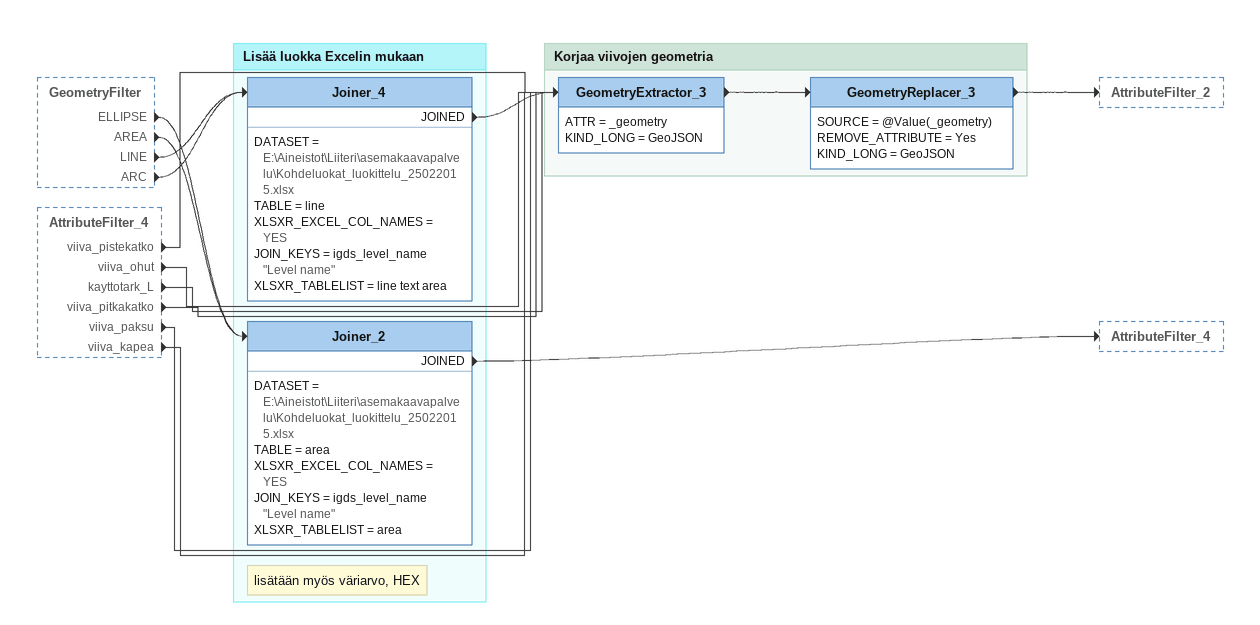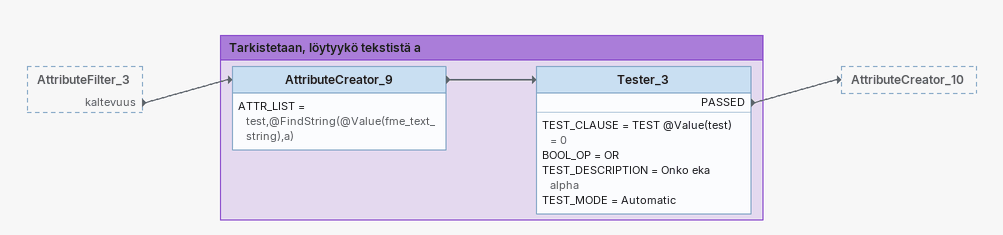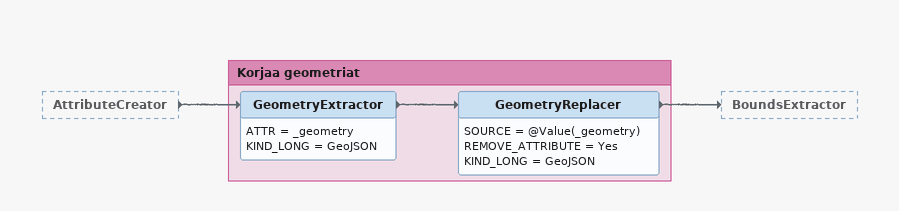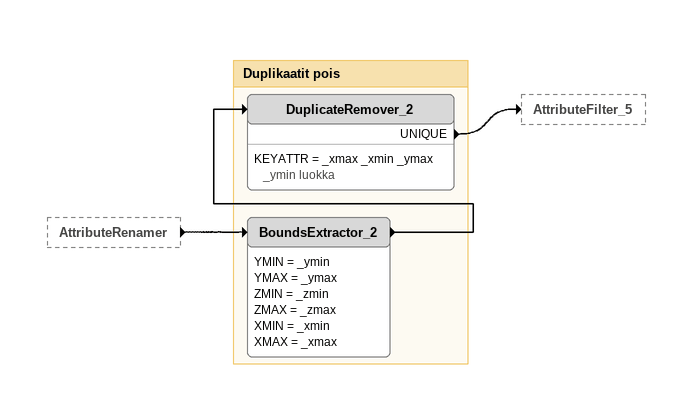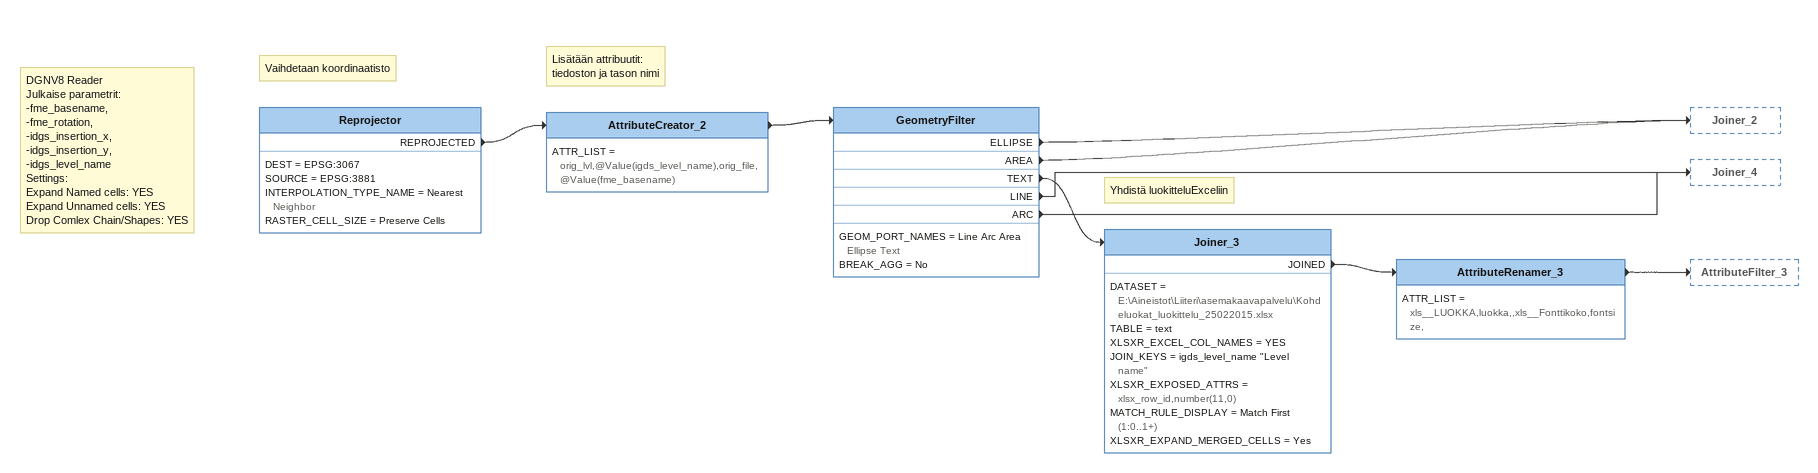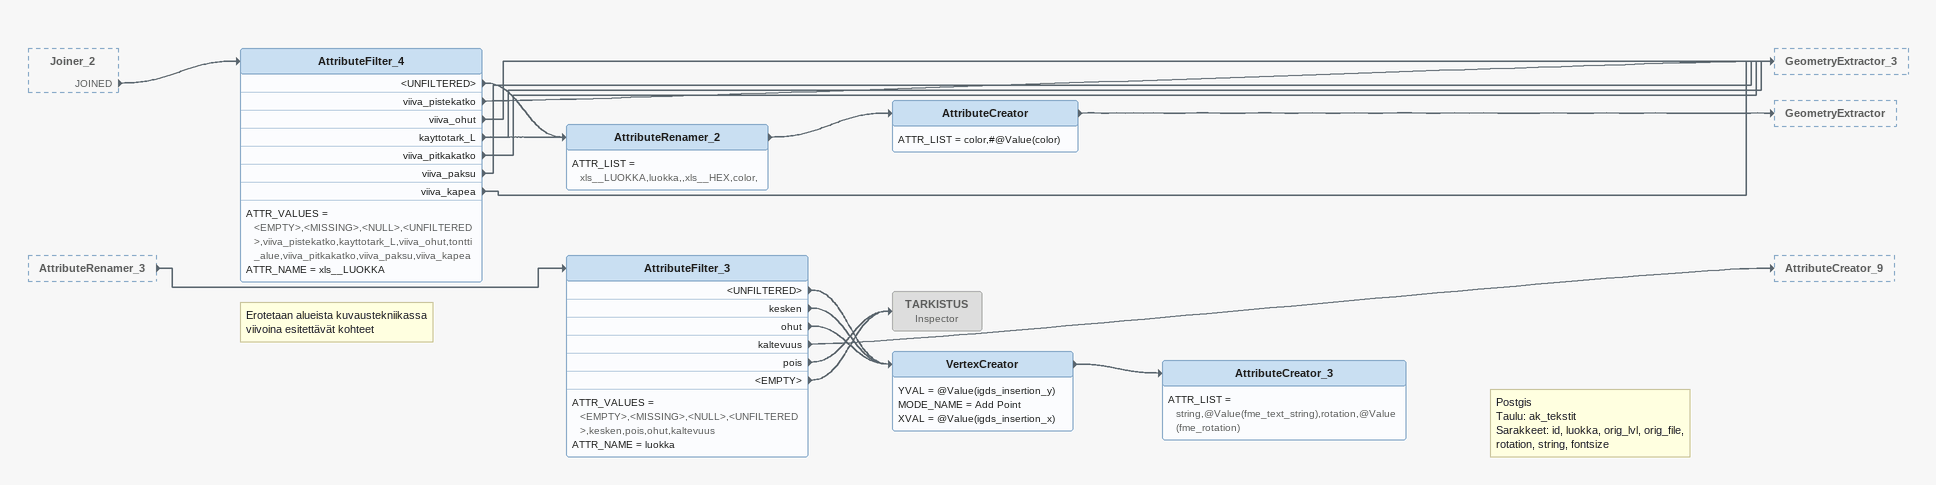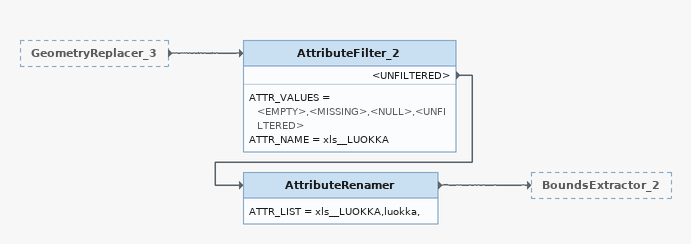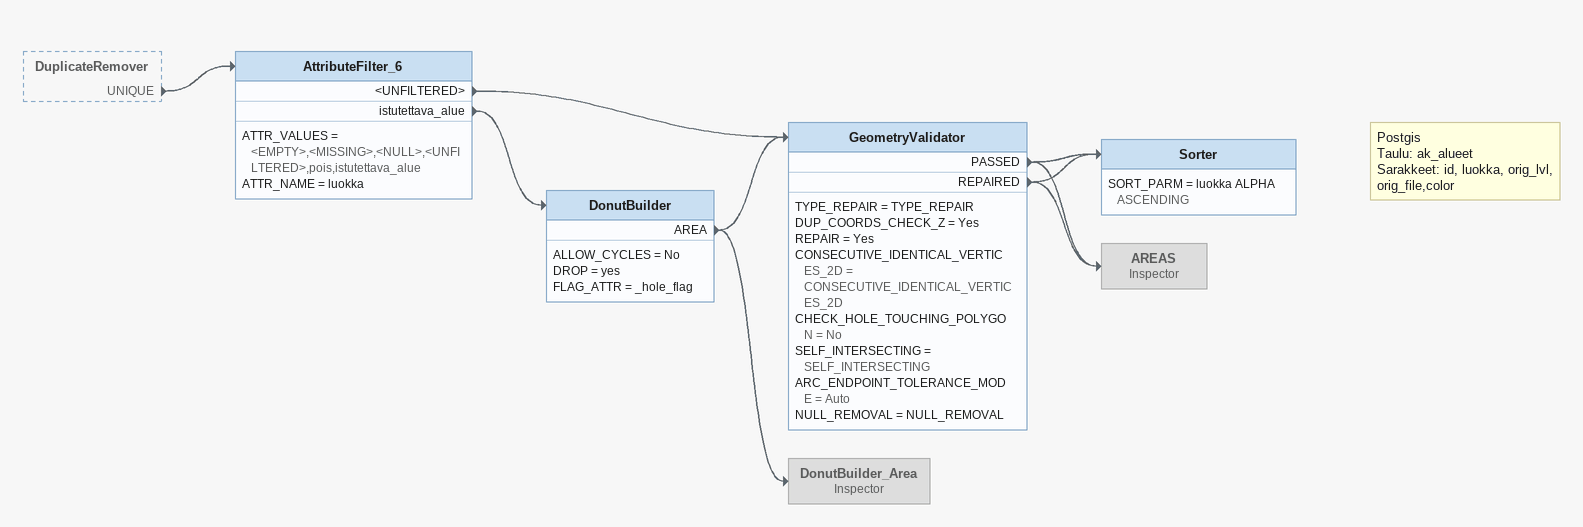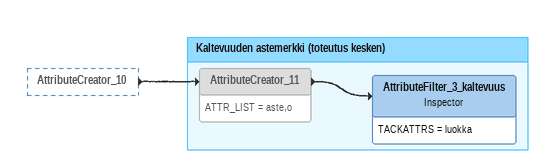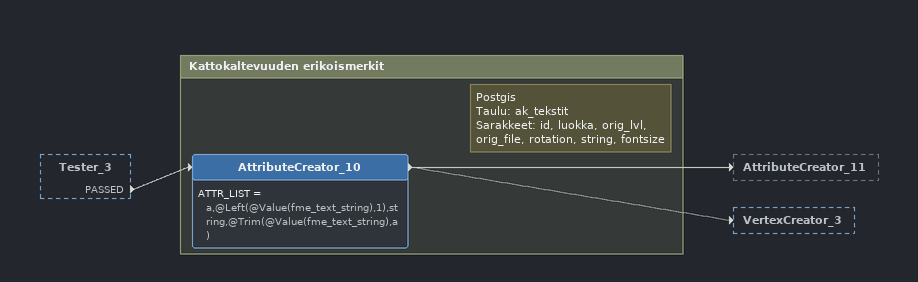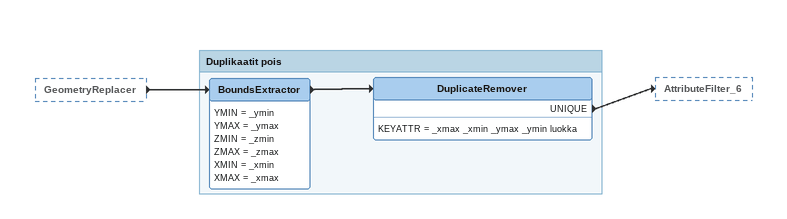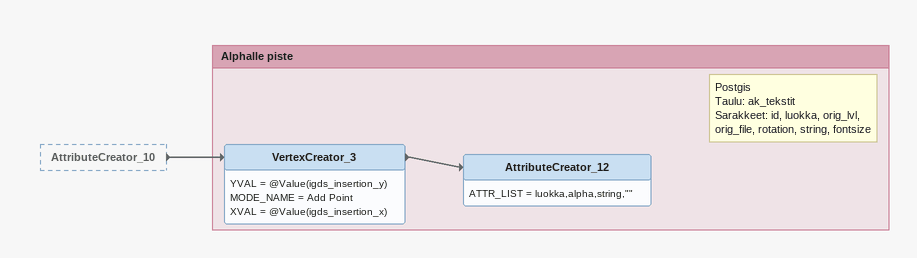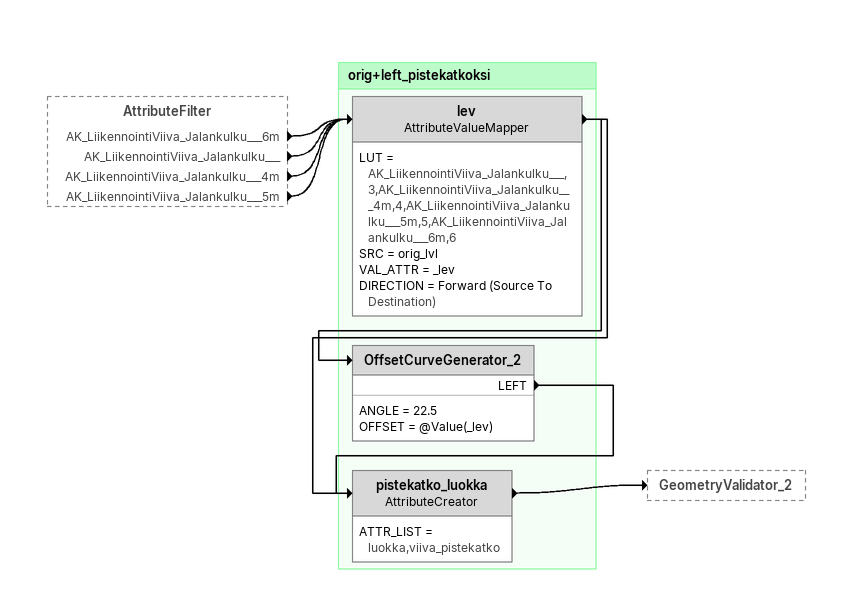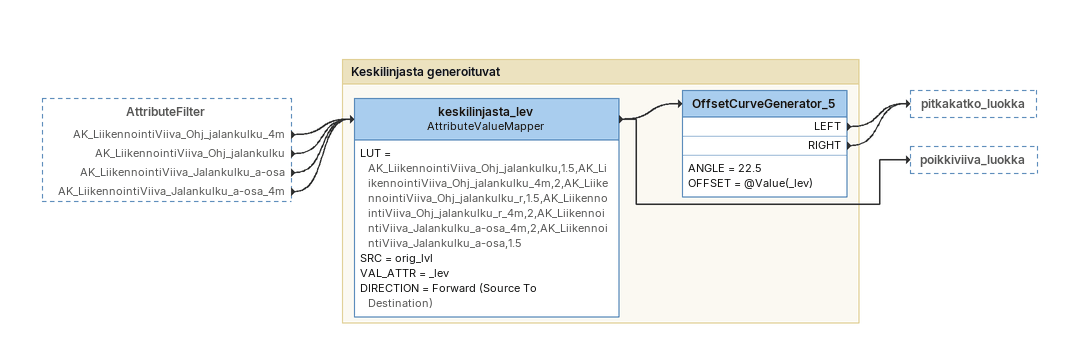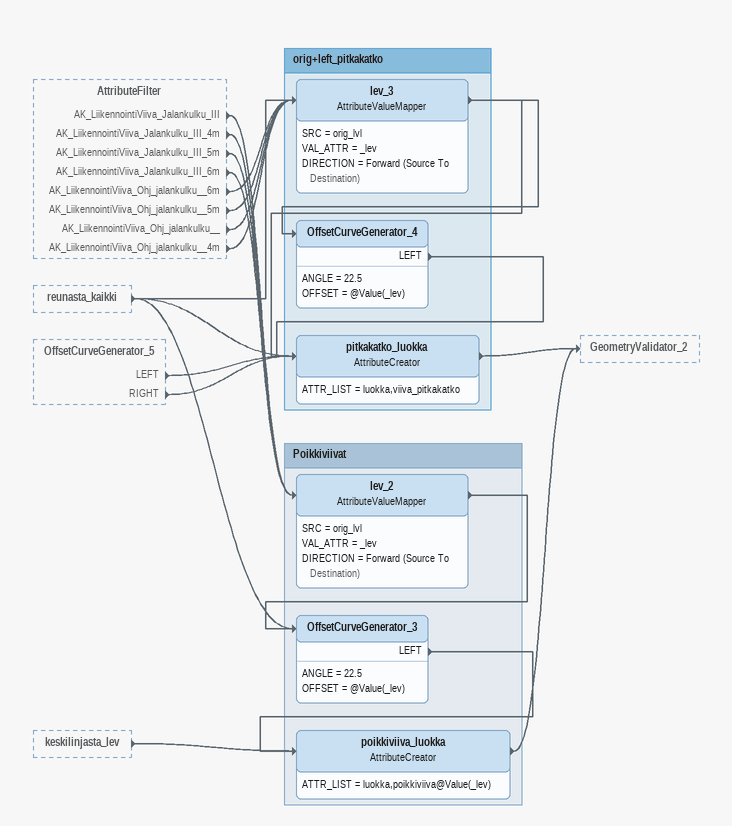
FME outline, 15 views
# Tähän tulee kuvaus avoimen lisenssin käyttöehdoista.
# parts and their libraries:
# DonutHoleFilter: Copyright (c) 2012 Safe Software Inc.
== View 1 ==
GeometryFilter [outside]
    ELLIPSE -> Joiner_2
    AREA -> Joiner_2
    LINE -> Joiner_4
    ARC -> Joiner_4
AttributeFilter_4 [outside]
    viiva_pistekatko -> GeometryExtractor_3
    viiva_ohut -> GeometryExtractor_3
    kayttotark_L -> GeometryExtractor_3
    viiva_pitkakatko -> GeometryExtractor_3
    viiva_paksu -> GeometryExtractor_3
    viiva_kapea -> GeometryExtractor_3

Bookmark: Lisää luokka Excelin mukaan
Joiner_4
    DATASET = E:\Aineistot\Liiteri\asemakaavapalvelu\Kohdeluokat_luokittelu_25022015.xlsx
    TABLE = line
    XLSXR_EXCEL_COL_NAMES = YES
    JOIN_KEYS = igds_level_name "Level name"
    XLSXR_TABLELIST = line text area
    JOINED -> GeometryExtractor_3
Note: lisätään myös väriarvo, HEX
Joiner_2
    DATASET = E:\Aineistot\Liiteri\asemakaavapalvelu\Kohdeluokat_luokittelu_25022015.xlsx
    TABLE = area
    XLSXR_EXCEL_COL_NAMES = YES
    JOIN_KEYS = igds_level_name "Level name"
    XLSXR_TABLELIST = area
    JOINED -> AttributeFilter_4

Bookmark: Korjaa viivojen geometria
GeometryExtractor_3
    ATTR = _geometry
    KIND_LONG = GeoJSON
    -> GeometryReplacer_3
GeometryReplacer_3
    SOURCE = @Value(_geometry)
    REMOVE_ATTRIBUTE = Yes
    KIND_LONG = GeoJSON
    -> AttributeFilter_2

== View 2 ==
AttributeFilter_3 [outside]
    kaltevuus -> AttributeCreator_9

Bookmark: Tarkistetaan, löytyykö tekstistä a
AttributeCreator_9
    ATTR_LIST = test,@FindString(@Value(fme_text_string),a)
    -> Tester_3
Tester_3
    TEST_CLAUSE = TEST @Value(test) = 0
    BOOL_OP = OR
    TEST_DESCRIPTION = Onko eka alpha
    TEST_MODE = Automatic
    PASSED -> AttributeCreator_10

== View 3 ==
AttributeCreator [outside]
    -> GeometryExtractor

Bookmark: Korjaa geometriat
GeometryExtractor
    ATTR = _geometry
    KIND_LONG = GeoJSON
    -> GeometryReplacer
GeometryReplacer
    SOURCE = @Value(_geometry)
    REMOVE_ATTRIBUTE = Yes
    KIND_LONG = GeoJSON
    -> BoundsExtractor

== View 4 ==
AttributeRenamer [outside]
    -> BoundsExtractor_2

Bookmark: Duplikaatit pois
BoundsExtractor_2
    YMIN = _ymin
    YMAX = _ymax
    ZMIN = _zmin
    ZMAX = _zmax
    XMIN = _xmin
    XMAX = _xmax
    -> DuplicateRemover_2
DuplicateRemover_2
    KEYATTR = _xmax _xmin _ymax _ymin luokka
    UNIQUE -> AttributeFilter_5

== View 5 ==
Note: DGNV8 Reader / Julkaise parametrit: / -fme_basename, / -fme_rotation, / -idgs_insertion_x, / -idgs_insertion_y, / -idgs_level_name / Settings: / Expand Named cells: YES / Expand Unnamed cells: YES / Drop Comlex Chain/Shapes: YES
Note: Vaihdetaan koordinaatisto
Reprojector
    DEST = EPSG:3067
    SOURCE = EPSG:3881
    INTERPOLATION_TYPE_NAME = Nearest Neighbor
    RASTER_CELL_SIZE = Preserve Cells
    REPROJECTED -> AttributeCreator_2
Note: Lisätään attribuutit: / tiedoston ja tason nimi
AttributeCreator_2
    ATTR_LIST = orig_lvl,@Value(igds_level_name),orig_file,@Value(fme_basename)
    -> GeometryFilter
GeometryFilter
    GEOM_PORT_NAMES = Line Arc Area Ellipse Text
    BREAK_AGG = No
    ELLIPSE -> Joiner_2
    AREA -> Joiner_2
    TEXT -> Joiner_3
    LINE -> Joiner_4
    ARC -> Joiner_4
Note: Yhdistä luokitteluExceliin
Joiner_3
    DATASET = E:\Aineistot\Liiteri\asemakaavapalvelu\Kohdeluokat_luokittelu_25022015.xlsx
    TABLE = text
    XLSXR_EXCEL_COL_NAMES = YES
    JOIN_KEYS = igds_level_name "Level name"
    XLSXR_EXPOSED_ATTRS = xlsx_row_id,number(11,0)
    MATCH_RULE_DISPLAY = Match First (1:0..1+)
    XLSXR_EXPAND_MERGED_CELLS = Yes
    JOINED -> AttributeRenamer_3
AttributeRenamer_3
    ATTR_LIST = xls__LUOKKA,luokka,,xls__Fonttikoko,fontsize,
    -> AttributeFilter_3

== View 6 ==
Joiner_2 [outside]
    JOINED -> AttributeFilter_4
AttributeRenamer_3 [outside]
    -> AttributeFilter_3
Note: Erotetaan alueista kuvaustekniikassa / viivoina esitettävät kohteet
AttributeFilter_4
    ATTR_VALUES = <EMPTY>,<MISSING>,<NULL>,<UNFILTERED>,viiva_pistekatko,kayttotark_L,viiva_ohut,tontti_alue,viiva_pitkakatko,viiva_paksu,viiva_kapea
    ATTR_NAME = xls__LUOKKA
    <UNFILTERED> -> AttributeRenamer_2
    viiva_pistekatko -> GeometryExtractor_3
    viiva_ohut -> GeometryExtractor_3
    kayttotark_L -> GeometryExtractor_3
    kayttotark_L -> AttributeRenamer_2
    viiva_pitkakatko -> GeometryExtractor_3
    viiva_paksu -> GeometryExtractor_3
    viiva_kapea -> GeometryExtractor_3
AttributeRenamer_2
    ATTR_LIST = xls__LUOKKA,luokka,,xls__HEX,color,
    -> AttributeCreator
AttributeCreator
    ATTR_LIST = color,#@Value(color)
    -> GeometryExtractor
AttributeFilter_3
    ATTR_VALUES = <EMPTY>,<MISSING>,<NULL>,<UNFILTERED>,kesken,pois,ohut,kaltevuus
    ATTR_NAME = luokka
    <UNFILTERED> -> VertexCreator
    kesken -> VertexCreator
    ohut -> VertexCreator
    kaltevuus -> AttributeCreator_9
    pois -> TARKISTUS
    <EMPTY> -> TARKISTUS
TARKISTUS: Inspector [off]
VertexCreator
    YVAL = @Value(igds_insertion_y)
    MODE_NAME = Add Point
    XVAL = @Value(igds_insertion_x)
    -> AttributeCreator_3
Note: Postgis / Taulu: ak_tekstit / Sarakkeet: id, luokka, orig_lvl, orig_file, rotation, string, fontsize
AttributeCreator_3
    ATTR_LIST = string,@Value(fme_text_string),rotation,@Value(fme_rotation)

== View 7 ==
GeometryReplacer_3 [outside]
    -> AttributeFilter_2
AttributeFilter_2
    ATTR_VALUES = <EMPTY>,<MISSING>,<NULL>,<UNFILTERED>
    ATTR_NAME = xls__LUOKKA
    <UNFILTERED> -> AttributeRenamer
AttributeRenamer
    ATTR_LIST = xls__LUOKKA,luokka,
    -> BoundsExtractor_2

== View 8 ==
DuplicateRemover [outside]
    UNIQUE -> AttributeFilter_6
AttributeFilter_6
    ATTR_VALUES = <EMPTY>,<MISSING>,<NULL>,<UNFILTERED>,pois,istutettava_alue
    ATTR_NAME = luokka
    <UNFILTERED> -> GeometryValidator
    istutettava_alue -> DonutBuilder
DonutBuilder
    ALLOW_CYCLES = No
    DROP = yes
    FLAG_ATTR = _hole_flag
    AREA -> GeometryValidator
    AREA -> DonutBuilder_Area
GeometryValidator
    TYPE_REPAIR = TYPE_REPAIR
    DUP_COORDS_CHECK_Z = Yes
    REPAIR = Yes
    CONSECUTIVE_IDENTICAL_VERTICES_2D = CONSECUTIVE_IDENTICAL_VERTICES_2D
    CHECK_HOLE_TOUCHING_POLYGON = No
    SELF_INTERSECTING = SELF_INTERSECTING
    ARC_ENDPOINT_TOLERANCE_MODE = Auto
    NULL_REMOVAL = NULL_REMOVAL
    PASSED -> AREAS
    REPAIRED -> AREAS
    REPAIRED -> Sorter
    PASSED -> Sorter
Note: Postgis / Taulu: ak_alueet / Sarakkeet: id, luokka, orig_lvl, orig_file,color
Sorter
    SORT_PARM = luokka ALPHA ASCENDING
AREAS: Inspector [off]
DonutBuilder_Area: Inspector [off]

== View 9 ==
AttributeCreator_10 [outside]
    -> AttributeCreator_11

Bookmark: Kaltevuuden astemerkki (toteutus kesken)
AttributeCreator_11 [off]
    ATTR_LIST = aste,o
    -> AttributeFilter_3_kaltevuus
AttributeFilter_3_kaltevuus: Inspector
    TACKATTRS = luokka

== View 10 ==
Tester_3 [outside]
    PASSED -> AttributeCreator_10

Bookmark: Kattokaltevuuden erikoismerkit
Note: Postgis / Taulu: ak_tekstit / Sarakkeet: id, luokka, orig_lvl, orig_file, rotation, string, fontsize
AttributeCreator_10
    ATTR_LIST = a,@Left(@Value(fme_text_string),1),string,@Trim(@Value(fme_text_string),a)
    -> AttributeCreator_11
    -> VertexCreator_3

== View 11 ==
GeometryReplacer [outside]
    -> BoundsExtractor

Bookmark: Duplikaatit pois
BoundsExtractor
    YMIN = _ymin
    YMAX = _ymax
    ZMIN = _zmin
    ZMAX = _zmax
    XMIN = _xmin
    XMAX = _xmax
    -> DuplicateRemover
DuplicateRemover
    KEYATTR = _xmax _xmin _ymax _ymin luokka
    UNIQUE -> AttributeFilter_6

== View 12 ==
AttributeCreator_10 [outside]
    -> VertexCreator_3

Bookmark: Alphalle piste
VertexCreator_3
    YVAL = @Value(igds_insertion_y)
    MODE_NAME = Add Point
    XVAL = @Value(igds_insertion_x)
    -> AttributeCreator_12
Note: Postgis / Taulu: ak_tekstit / Sarakkeet: id, luokka, orig_lvl, orig_file, rotation, string, fontsize
AttributeCreator_12
    ATTR_LIST = luokka,alpha,string,""

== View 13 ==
AttributeFilter [outside]
    AK_LiikennointiViiva_Jalankulku___6m -> lev
    AK_LiikennointiViiva_Jalankulku___ -> lev
    AK_LiikennointiViiva_Jalankulku___4m -> lev
    AK_LiikennointiViiva_Jalankulku___5m -> lev

Bookmark: orig+left_pistekatkoksi
lev: AttributeValueMapper
    LUT = AK_LiikennointiViiva_Jalankulku___,3,AK_LiikennointiViiva_Jalankulku___4m,4,AK_LiikennointiViiva_Jalankulku___5m,5,AK_LiikennointiViiva_Jalankulku___6m,6
    SRC = orig_lvl
    VAL_ATTR = _lev
    DIRECTION = Forward (Source To Destination)
    -> OffsetCurveGenerator_2
    -> pistekatko_luokka
OffsetCurveGenerator_2
    ANGLE = 22.5
    OFFSET = @Value(_lev)
    LEFT -> pistekatko_luokka
pistekatko_luokka: AttributeCreator
    ATTR_LIST = luokka,viiva_pistekatko
    -> GeometryValidator_2

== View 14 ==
AttributeFilter [outside]
    AK_LiikennointiViiva_Ohj_jalankulku_4m -> keskilinjasta_lev
    AK_LiikennointiViiva_Ohj_jalankulku -> keskilinjasta_lev
    AK_LiikennointiViiva_Jalankulku_a-osa -> keskilinjasta_lev
    AK_LiikennointiViiva_Jalankulku_a-osa_4m -> keskilinjasta_lev

Bookmark: Keskilinjasta generoituvat
keskilinjasta_lev: AttributeValueMapper
    LUT = AK_LiikennointiViiva_Ohj_jalankulku,1.5,AK_LiikennointiViiva_Ohj_jalankulku_4m,2,AK_LiikennointiViiva_Ohj_jalankulku_r,1.5,AK_LiikennointiViiva_Ohj_jalankulku_r_4m,2,AK_LiikennointiViiva_Jalankulku_a-osa_4m,2,AK_LiikennointiViiva_Jalankulku_a-osa,1.5
    SRC = orig_lvl
    VAL_ATTR = _lev
    DIRECTION = Forward (Source To Destination)
    -> poikkiviiva_luokka
    -> OffsetCurveGenerator_5
OffsetCurveGenerator_5
    ANGLE = 22.5
    OFFSET = @Value(_lev)
    LEFT -> pitkakatko_luokka
    RIGHT -> pitkakatko_luokka

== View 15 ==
AttributeFilter [outside]
    AK_LiikennointiViiva_Jalankulku_III -> lev_2
    AK_LiikennointiViiva_Jalankulku_III_4m -> lev_2
    AK_LiikennointiViiva_Jalankulku_III_5m -> lev_2
    AK_LiikennointiViiva_Jalankulku_III_6m -> lev_2
    AK_LiikennointiViiva_Ohj_jalankulku__6m -> lev_3
    AK_LiikennointiViiva_Ohj_jalankulku__5m -> lev_3
    AK_LiikennointiViiva_Ohj_jalankulku__ -> lev_3
    AK_LiikennointiViiva_Ohj_jalankulku__4m -> lev_3
reunasta_kaikki [outside]
    -> OffsetCurveGenerator_3
    -> pitkakatko_luokka
    -> lev_3
OffsetCurveGenerator_5 [outside]
    LEFT -> pitkakatko_luokka
    RIGHT -> pitkakatko_luokka
keskilinjasta_lev [outside]
    -> poikkiviiva_luokka

Bookmark: orig+left_pitkakatko
lev_3: AttributeValueMapper
    SRC = orig_lvl
    VAL_ATTR = _lev
    DIRECTION = Forward (Source To Destination)
    -> OffsetCurveGenerator_4
    -> pitkakatko_luokka
OffsetCurveGenerator_4
    ANGLE = 22.5
    OFFSET = @Value(_lev)
    LEFT -> pitkakatko_luokka
pitkakatko_luokka: AttributeCreator
    ATTR_LIST = luokka,viiva_pitkakatko
    -> GeometryValidator_2

Bookmark: Poikkiviivat
lev_2: AttributeValueMapper
    SRC = orig_lvl
    VAL_ATTR = _lev
    DIRECTION = Forward (Source To Destination)
    -> OffsetCurveGenerator_3
OffsetCurveGenerator_3
    ANGLE = 22.5
    OFFSET = @Value(_lev)
    LEFT -> poikkiviiva_luokka
poikkiviiva_luokka: AttributeCreator
    ATTR_LIST = luokka,poikkiviiva@Value(_lev)
    -> GeometryValidator_2
